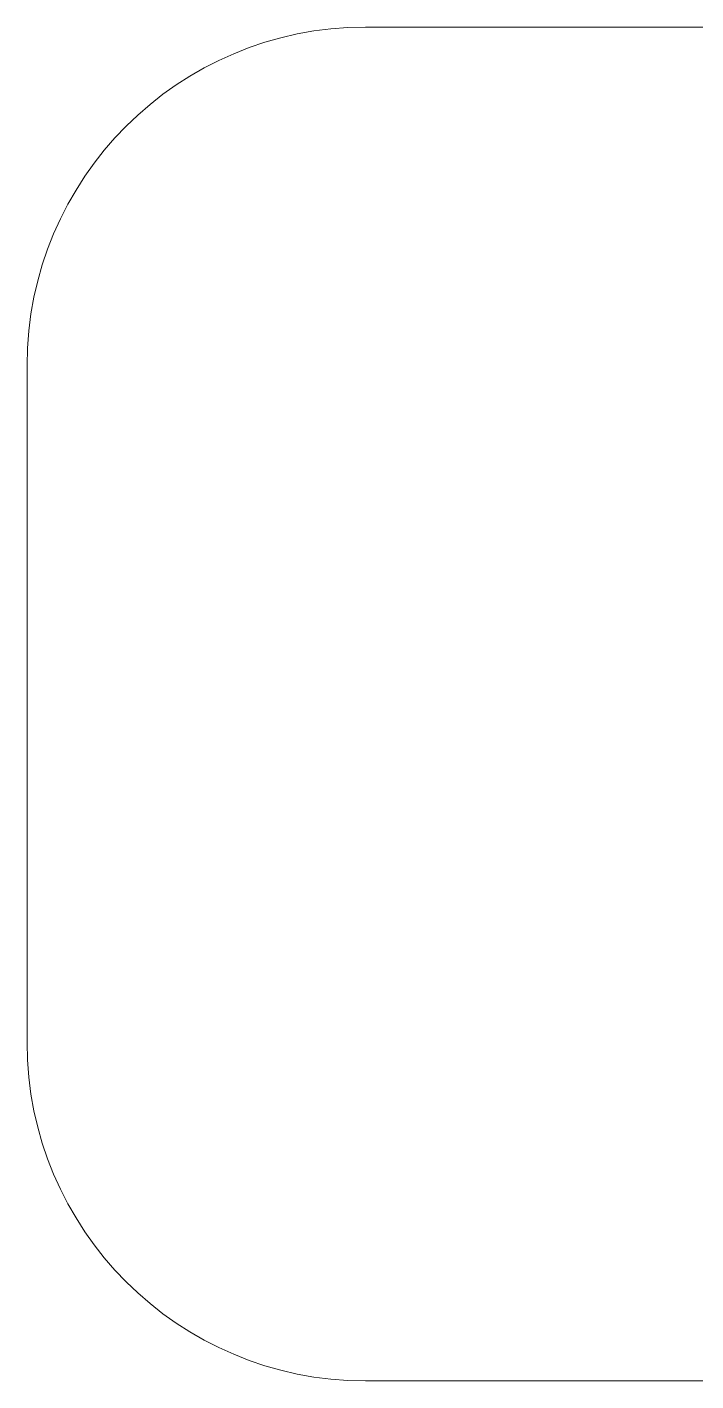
# Model space of a CAD drawing. Header units: millimetres. Extents: x 902415 to 1199587, y -3757 to 35605.
# Drawn here: x 926757 to 927152, y 18397 to 19197 of the extents above; entities that cross this region are included whole.
import ezdxf

# ---------------------------------------------------------------- set-up
doc = ezdxf.new("R2010")
doc.units = ezdxf.units.MM
doc.layers.add('A-ROOF-IDEN', color=132, linetype='Continuous', lineweight=5)

# ---------------------------------------------------------------- blocks, each defined once
blk = doc.blocks.new('Roof Tag - Roof Tag 17W-1080807-North - Grids A')
at = {"layer": 'A-ROOF-IDEN'}
for p, q in [((980090.04, 19713.27), (977090.04, 19713.27)), ((976890.04, 19513.27), (976890.04, 19113.27)), ((977090.04, 18913.27), (980090.04, 18913.27))]:
    blk.add_line(p, q, dxfattribs=at)
for centre, start, end in [((977090.04, 19513.27), 90, 180), ((977090.04, 19113.27), 180, 270)]:
    blk.add_arc(centre, 200, start, end, dxfattribs=at)

msp = doc.modelspace()

# ---------------------------------------------------------------- block references
at = {"layer": 'A-ROOF-IDEN'}
msp.add_blockref('Roof Tag - Roof Tag 17W-1080807-North - Grids A', (-50133.45, -516.63), dxfattribs=at)

doc.saveas('drawing.dxf')
